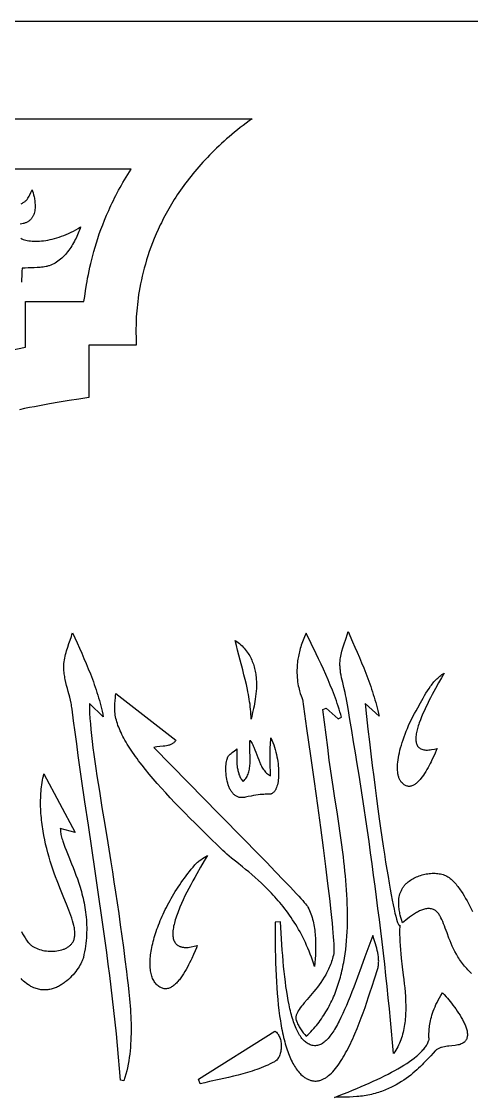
# Model space of a CAD drawing. Extents: x -500 to 500, y -300 to 300.
# Drawn here: x -276.8 to -138, y -32.4 to 300 of the extents above; entities that cross this region are included whole.
import ezdxf

# ---------------------------------------------------------------- set-up
doc = ezdxf.new("R2010")
doc.units = 0
doc.header["$MEASUREMENT"] = 0
doc.layers.add('IMPORT_-_120CM_SUR_70CM-1', color=18, linetype='CONTINUOUS')
doc.layers.add('LAYER_2', color=174, linetype='CONTINUOUS')

msp = doc.modelspace()

# ---------------------------------------------------------------- linework, layer by layer
at = {"layer": 'IMPORT_-_120CM_SUR_70CM-1'}
for points in [[(-500, -300), (500, -300), (500, 300), (-500, 300)], [(-261.11, 111.35), (-259.69, 108.2), (-258.99, 106.62), (-258.28, 105.03), (-257.59, 103.44), (-256.91, 101.84), (-256.25, 100.24), (-255.6, 98.63), (-254.98, 97.02), (-254.68, 96.2), (-254.39, 95.39), (-254.11, 94.58), (-253.83, 93.76), (-253.56, 92.94), (-253.3, 92.11), (-253.05, 91.29), (-252.82, 90.46), (-252.59, 89.63), (-252.37, 88.8), (-252.16, 87.96), (-251.97, 87.12), (-251.79, 86.28), (-251.62, 85.43), (-255.92, 89.54), (-255.92, 88.82), (-255.9, 88.07), (-255.87, 87.31), (-255.84, 86.53), (-255.74, 84.92), (-255.61, 83.24), (-255.45, 81.48), (-255.26, 79.66), (-255.04, 77.76), (-254.8, 75.79), (-254.52, 73.75), (-254.23, 71.64), (-253.91, 69.46), (-253.57, 67.2), (-252.83, 62.48), (-252.02, 57.46), (-251.15, 52.16), (-250.24, 46.56), (-249.29, 40.67), (-248.81, 37.62), (-248.33, 34.49), (-247.84, 31.29), (-247.35, 28.01), (-246.86, 24.67), (-246.37, 21.24), (-245.88, 17.75), (-245.4, 14.18), (-244.93, 10.53), (-244.46, 6.82), (-244.2, 4.71), (-243.96, 2.6), (-243.73, 0.47), (-243.52, -1.67), (-243.42, -2.74), (-243.34, -3.81), (-243.26, -4.88), (-243.2, -5.95), (-243.14, -7.02), (-243.1, -8.09), (-243.06, -9.16), (-243.04, -10.23), (-243.04, -11.3), (-243.05, -12.37), (-243.08, -13.43), (-243.12, -14.5), (-243.18, -15.56), (-243.26, -16.61), (-243.36, -17.67), (-243.47, -18.72), (-243.61, -19.76), (-243.77, -20.81), (-243.95, -21.84), (-244.16, -22.88), (-244.39, -23.9), (-244.65, -24.92), (-244.93, -25.94), (-245.23, -26.95), (-246.28, -26.78), (-246.57, -23.18), (-246.88, -19.59), (-247.22, -15.99), (-247.58, -12.4), (-247.95, -8.81), (-248.35, -5.22), (-248.76, -1.64), (-249.19, 1.95), (-249.64, 5.53), (-250.09, 9.11), (-250.56, 12.69), (-251.05, 16.27), (-251.54, 19.85), (-252.04, 23.43), (-253.06, 30.58), (-254.11, 37.73), (-255.17, 44.87), (-256.23, 52.02), (-257.28, 59.17), (-258.32, 66.32), (-258.83, 69.9), (-259.33, 73.48), (-259.83, 77.05), (-260.31, 80.63), (-260.78, 84.21), (-261.24, 87.79), (-261.31, 88.25), (-261.38, 88.71), (-261.46, 89.17), (-261.55, 89.62), (-261.75, 90.54), (-261.98, 91.45), (-262.46, 93.27), (-262.7, 94.18), (-262.94, 95.08), (-263.16, 95.99), (-263.36, 96.9), (-263.45, 97.36), (-263.53, 97.81), (-263.6, 98.27), (-263.66, 98.72), (-263.71, 99.18), (-263.75, 99.63), (-263.78, 100.09), (-263.79, 100.54), (-263.79, 101), (-263.77, 101.46), (-263.74, 101.91), (-263.69, 102.37), (-263.6, 102.95), (-263.49, 103.52), (-263.37, 104.09), (-263.23, 104.66), (-263.08, 105.22), (-262.92, 105.78), (-262.57, 106.9), (-262.2, 108.01), (-261.82, 109.12), (-261.45, 110.23), (-261.28, 110.79)], [(-188.98, -13.19), (-188.5, -12.73), (-188.03, -12.26), (-187.57, -11.78), (-187.12, -11.3), (-186.69, -10.81), (-186.26, -10.32), (-185.85, -9.82), (-185.45, -9.31), (-185.05, -8.8), (-184.67, -8.28), (-184.3, -7.76), (-183.93, -7.23), (-183.58, -6.69), (-183.24, -6.15), (-182.9, -5.61), (-182.58, -5.05), (-182.27, -4.5), (-181.96, -3.94), (-181.67, -3.37), (-181.38, -2.8), (-181.1, -2.22), (-180.83, -1.64), (-180.57, -1.05), (-180.32, -0.46), (-180.08, 0.13), (-179.85, 0.73), (-179.62, 1.34), (-179.41, 1.95), (-179.2, 2.56), (-179, 3.18), (-178.81, 3.8), (-178.62, 4.43), (-178.45, 5.06), (-178.28, 5.69), (-178.12, 6.33), (-177.96, 6.97), (-177.82, 7.62), (-177.68, 8.27), (-177.55, 8.92), (-177.42, 9.58), (-177.19, 10.9), (-176.99, 12.23), (-176.82, 13.58), (-176.67, 14.94), (-176.54, 16.31), (-176.44, 17.7), (-176.36, 19.09), (-176.31, 20.49), (-176.27, 21.9), (-176.26, 23.32), (-176.26, 24.74), (-176.29, 26.18), (-176.33, 27.62), (-176.39, 29.06), (-176.46, 30.51), (-176.55, 31.97), (-176.65, 33.43), (-176.77, 34.89), (-176.9, 36.35), (-177.05, 37.82), (-177.2, 39.29), (-177.36, 40.75), (-177.54, 42.22), (-177.72, 43.69), (-178.11, 46.63), (-178.52, 49.55), (-178.95, 52.46), (-179.39, 55.35), (-180.27, 61.06), (-180.7, 63.86), (-181.11, 66.63), (-181.51, 69.36), (-181.87, 72.03), (-182.37, 75.94), (-182.85, 79.85), (-183.82, 87.68), (-182.87, 88.08), (-179.09, 84.77), (-178.12, 85.28), (-178.36, 86.13), (-178.61, 86.97), (-178.86, 87.81), (-179.13, 88.65), (-179.41, 89.48), (-179.7, 90.31), (-179.99, 91.13), (-180.29, 91.96), (-180.6, 92.78), (-180.92, 93.6), (-181.58, 95.23), (-182.26, 96.85), (-182.96, 98.47), (-183.68, 100.07), (-184.42, 101.67), (-185.18, 103.27), (-185.94, 104.86), (-187.49, 108.02), (-189.05, 111.18), (-189.3, 110.63), (-189.54, 110.1), (-189.76, 109.56), (-189.97, 109.03), (-190.17, 108.51), (-190.35, 107.99), (-190.53, 107.48), (-190.69, 106.98), (-190.84, 106.48), (-190.97, 105.99), (-191.1, 105.5), (-191.21, 105.02), (-191.32, 104.55), (-191.41, 104.08), (-191.5, 103.62), (-191.57, 103.16), (-191.64, 102.72), (-191.69, 102.27), (-191.78, 101.41), (-191.84, 100.58), (-191.86, 99.78), (-191.86, 99), (-191.84, 98.26), (-191.79, 97.55), (-191.72, 96.87), (-191.64, 96.22), (-191.55, 95.6), (-191.44, 95.02), (-191.32, 94.47), (-191.2, 93.95), (-191.07, 93.48), (-190.95, 93.04), (-190.82, 92.63), (-190.59, 91.94), (-190.39, 91.4), (-190.24, 91.02), (-190.2, 90.89), (-190.18, 90.81), (-188.86, 81.8), (-187.65, 73.33), (-186.53, 65.41), (-185.51, 58.04), (-184.59, 51.21), (-183.77, 44.93), (-183.04, 39.2), (-182.4, 34.01), (-181.86, 29.38), (-181.4, 25.3), (-181.21, 23.46), (-181.04, 21.76), (-180.89, 20.2), (-180.76, 18.78), (-180.66, 17.5), (-180.57, 16.36), (-180.51, 15.35), (-180.46, 14.48), (-180.44, 13.76), (-180.44, 13.17), (-180.46, 12.72), (-180.48, 12.54), (-180.5, 12.41), (-180.61, 11.88), (-180.74, 11.37), (-180.87, 10.86), (-181.02, 10.37), (-181.18, 9.88), (-181.34, 9.4), (-181.52, 8.92), (-181.71, 8.46), (-181.9, 8), (-182.11, 7.55), (-182.32, 7.11), (-182.54, 6.68), (-182.76, 6.25), (-182.99, 5.83), (-183.23, 5.41), (-183.47, 5.01), (-183.97, 4.22), (-184.48, 3.45), (-185, 2.71), (-185.54, 2), (-186.07, 1.31), (-186.61, 0.65), (-187.67, -0.62), (-188.69, -1.8), (-189.63, -2.91), (-190.07, -3.43), (-190.47, -3.94), (-190.85, -4.43), (-191.18, -4.91), (-191.47, -5.38), (-191.6, -5.6), (-191.72, -5.83), (-191.83, -6.05), (-191.92, -6.26), (-192, -6.48), (-192.07, -6.69), (-192.12, -6.9), (-192.16, -7.11), (-192.18, -7.31), (-192.19, -7.51), (-192.18, -7.71), (-192.16, -7.91), (-192.12, -8.11), (-192.06, -8.3), (-191.94, -8.64), (-191.8, -8.97), (-191.65, -9.3), (-191.49, -9.63), (-191.32, -9.95), (-191.14, -10.26), (-190.95, -10.57), (-190.75, -10.88), (-190.55, -11.18), (-190.34, -11.48), (-189.9, -12.07), (-189.44, -12.63)], [(-160.14, 21.15), (-160.16, 20.53), (-160.18, 19.91), (-160.19, 19.28), (-160.19, 18.65), (-160.18, 18.02), (-160.16, 17.38), (-160.1, 16.1), (-160.02, 14.81), (-159.91, 13.51), (-159.79, 12.21), (-159.65, 10.9), (-159.35, 8.28), (-159.04, 5.66), (-158.89, 4.34), (-158.74, 3.04), (-158.61, 1.73), (-158.5, 0.43), (-158.41, -0.86), (-158.34, -2.14), (-158.32, -2.78), (-158.3, -3.42), (-158.29, -4.05), (-158.29, -4.68), (-158.3, -5.31), (-158.32, -5.93), (-158.34, -6.55), (-158.38, -7.17), (-158.43, -7.78), (-158.49, -8.39), (-158.56, -9), (-158.64, -9.6), (-158.74, -10.19), (-158.85, -10.79), (-158.97, -11.38), (-159.11, -11.96), (-159.26, -12.54), (-159.43, -13.11), (-159.61, -13.68), (-159.81, -14.24), (-160.03, -14.8), (-160.26, -15.35), (-160.51, -15.89), (-160.78, -16.43), (-161.06, -16.97), (-161.37, -17.49), (-161.69, -18.01), (-162.04, -18.53), (-162.34, -15.07), (-162.66, -11.62), (-162.99, -8.17), (-163.33, -4.72), (-163.68, -1.28), (-164.04, 2.17), (-164.41, 5.62), (-164.79, 9.06), (-165.18, 12.51), (-165.59, 15.95), (-166, 19.39), (-166.42, 22.83), (-166.85, 26.27), (-167.29, 29.71), (-167.73, 33.15), (-168.19, 36.58), (-168.66, 40.02), (-169.13, 43.45), (-169.62, 46.89), (-170.11, 50.32), (-170.62, 53.75), (-171.13, 57.18), (-171.65, 60.6), (-172.17, 64.03), (-172.71, 67.45), (-173.25, 70.88), (-173.81, 74.3), (-174.37, 77.72), (-174.94, 81.14), (-175.51, 84.56), (-176.1, 87.97), (-176.69, 91.39), (-176.83, 92.15), (-176.99, 92.91), (-177.35, 94.43), (-177.73, 95.96), (-177.91, 96.72), (-178.08, 97.49), (-178.24, 98.25), (-178.37, 99.01), (-178.47, 99.78), (-178.52, 100.16), (-178.55, 100.54), (-178.57, 100.92), (-178.59, 101.3), (-178.59, 101.68), (-178.58, 102.06), (-178.56, 102.45), (-178.53, 102.83), (-178.49, 103.21), (-178.43, 103.59), (-178.33, 104.1), (-178.22, 104.62), (-178.1, 105.13), (-177.97, 105.64), (-177.69, 106.66), (-177.37, 107.67), (-176.72, 109.68), (-176.4, 110.69), (-176.09, 111.7), (-174.68, 108.52), (-173.98, 106.93), (-173.28, 105.33), (-172.59, 103.73), (-171.92, 102.12), (-171.26, 100.51), (-170.61, 98.89), (-169.99, 97.26), (-169.39, 95.63), (-169.11, 94.81), (-168.83, 93.99), (-168.55, 93.16), (-168.29, 92.33), (-168.03, 91.51), (-167.79, 90.67), (-167.55, 89.84), (-167.32, 89), (-167.1, 88.16), (-166.9, 87.32), (-166.7, 86.48), (-166.52, 85.63), (-170.86, 89.55), (-170.41, 85.51), (-169.96, 81.58), (-169.51, 77.74), (-169.07, 74.02), (-168.62, 70.39), (-168.18, 66.88), (-167.75, 63.48), (-167.32, 60.19), (-166.89, 57.02), (-166.47, 53.97), (-166.06, 51.03), (-165.65, 48.22), (-165.25, 45.54), (-164.87, 42.98), (-164.49, 40.55), (-164.12, 38.25), (-163.76, 36.09), (-163.41, 34.06), (-163.08, 32.17), (-162.75, 30.42), (-162.45, 28.81), (-162.15, 27.34), (-161.87, 26.03), (-161.61, 24.86), (-161.36, 23.84), (-161.13, 22.98), (-160.92, 22.27), (-160.82, 21.98), (-160.72, 21.73), (-160.63, 21.51), (-160.55, 21.34), (-160.47, 21.2), (-160.39, 21.11), (-160.35, 21.08), (-160.32, 21.06), (-160.29, 21.05), (-160.25, 21.05), (-160.22, 21.06), (-160.19, 21.08)], [(-206, 84.65), (-206.02, 85.43), (-206.06, 86.2), (-206.11, 86.97), (-206.17, 87.74), (-206.25, 88.51), (-206.34, 89.28), (-206.45, 90.04), (-206.56, 90.81), (-206.69, 91.57), (-206.83, 92.33), (-206.97, 93.09), (-207.13, 93.86), (-207.46, 95.37), (-207.82, 96.89), (-208.2, 98.4), (-208.59, 99.91), (-209.39, 102.94), (-209.79, 104.45), (-210.17, 105.96), (-210.53, 107.47), (-210.88, 108.99), (-210.42, 108.66), (-209.99, 108.33), (-209.58, 107.99), (-209.18, 107.64), (-208.81, 107.28), (-208.45, 106.92), (-208.11, 106.55), (-207.79, 106.17), (-207.49, 105.79), (-207.2, 105.4), (-206.93, 105), (-206.67, 104.6), (-206.43, 104.19), (-206.21, 103.78), (-206, 103.36), (-205.81, 102.94), (-205.63, 102.52), (-205.46, 102.09), (-205.31, 101.66), (-205.17, 101.22), (-205.04, 100.79), (-204.93, 100.35), (-204.83, 99.91), (-204.73, 99.47), (-204.65, 99.03), (-204.58, 98.59), (-204.52, 98.14), (-204.47, 97.7), (-204.43, 97.26), (-204.4, 96.82), (-204.38, 96.38), (-204.37, 95.94), (-204.36, 95.06), (-204.39, 94.2), (-204.44, 93.35), (-204.51, 92.51), (-204.6, 91.69), (-204.71, 90.9), (-204.83, 90.12), (-204.96, 89.37), (-205.1, 88.65), (-205.24, 87.97), (-205.53, 86.7), (-205.79, 85.58)], [(-146.42, 98.9), (-147.23, 97.47), (-148.14, 95.86), (-149.11, 94.11), (-149.61, 93.19), (-150.12, 92.25), (-150.62, 91.29), (-151.12, 90.32), (-151.61, 89.34), (-152.09, 88.36), (-152.54, 87.38), (-152.98, 86.4), (-153.39, 85.44), (-153.77, 84.49), (-154.11, 83.56), (-154.27, 83.11), (-154.41, 82.66), (-154.55, 82.22), (-154.67, 81.79), (-154.78, 81.36), (-154.88, 80.94), (-154.96, 80.54), (-155.04, 80.14), (-155.09, 79.76), (-155.14, 79.38), (-155.16, 79.02), (-155.17, 78.67), (-155.17, 78.33), (-155.15, 78.01), (-155.11, 77.7), (-155.05, 77.4), (-154.97, 77.13), (-154.88, 76.86), (-154.76, 76.62), (-154.63, 76.39), (-154.47, 76.17), (-154.29, 75.98), (-154.09, 75.81), (-153.87, 75.65), (-153.62, 75.51), (-153.36, 75.4), (-153.06, 75.31), (-152.75, 75.23), (-152.4, 75.18), (-152.04, 75.16), (-151.82, 75.15), (-151.6, 75.16), (-151.17, 75.18), (-150.74, 75.24), (-150.31, 75.3), (-149.44, 75.46), (-149.01, 75.53), (-148.58, 75.59), (-148.86, 75.01), (-149.22, 74.21), (-149.67, 73.24), (-150.19, 72.14), (-150.47, 71.56), (-150.77, 70.97), (-151.08, 70.36), (-151.41, 69.76), (-151.75, 69.15), (-152.11, 68.55), (-152.47, 67.96), (-152.85, 67.39), (-153.23, 66.85), (-153.63, 66.33), (-153.83, 66.09), (-154.03, 65.85), (-154.24, 65.63), (-154.44, 65.41), (-154.65, 65.21), (-154.86, 65.02), (-155.07, 64.84), (-155.28, 64.68), (-155.5, 64.53), (-155.71, 64.39), (-155.93, 64.27), (-156.14, 64.17), (-156.36, 64.08), (-156.58, 64.01), (-156.8, 63.96), (-157.02, 63.93), (-157.23, 63.92), (-157.45, 63.93), (-157.68, 63.96), (-157.9, 64.01), (-158.12, 64.08), (-158.34, 64.18), (-158.56, 64.3), (-158.78, 64.45), (-159, 64.62), (-159.21, 64.82), (-159.43, 65.04), (-159.65, 65.29), (-159.77, 65.45), (-159.89, 65.62), (-160, 65.8), (-160.1, 65.99), (-160.2, 66.19), (-160.29, 66.39), (-160.37, 66.61), (-160.45, 66.83), (-160.52, 67.06), (-160.58, 67.3), (-160.63, 67.55), (-160.68, 67.8), (-160.72, 68.06), (-160.75, 68.33), (-160.8, 68.9), (-160.83, 69.49), (-160.82, 70.1), (-160.79, 70.75), (-160.74, 71.42), (-160.65, 72.11), (-160.55, 72.82), (-160.42, 73.56), (-160.26, 74.32), (-160.08, 75.09), (-159.87, 75.88), (-159.64, 76.69), (-159.39, 77.52), (-159.11, 78.36), (-158.82, 79.22), (-158.49, 80.08), (-158.15, 80.96), (-157.78, 81.85), (-157.39, 82.74), (-156.98, 83.64), (-156.54, 84.55), (-156.09, 85.47), (-155.61, 86.39), (-155.12, 87.31), (-154.6, 88.23), (-153.77, 89.71), (-152.92, 91.22), (-152.49, 91.96), (-152.04, 92.71), (-151.59, 93.44), (-151.11, 94.15), (-150.62, 94.85), (-150.36, 95.2), (-150.1, 95.53), (-149.84, 95.86), (-149.57, 96.18), (-149.29, 96.5), (-149, 96.8), (-148.71, 97.1), (-148.41, 97.39), (-148.1, 97.67), (-147.78, 97.94), (-147.45, 98.2), (-147.12, 98.44), (-146.77, 98.68)], [(-247.76, 92.64), (-229.21, 78.24), (-229.32, 78.04), (-229.44, 77.86), (-229.57, 77.69), (-229.71, 77.54), (-229.87, 77.4), (-230.03, 77.26), (-230.21, 77.14), (-230.39, 77.03), (-230.59, 76.93), (-230.79, 76.84), (-231, 76.76), (-231.22, 76.68), (-231.44, 76.62), (-231.67, 76.56), (-232.14, 76.45), (-232.63, 76.37), (-233.13, 76.31), (-234.13, 76.2), (-235.12, 76.11), (-235.6, 76.05), (-236.05, 75.98), (-225.32, 65.07), (-215.93, 55.52), (-207.91, 47.33), (-204.41, 43.75), (-201.25, 40.51), (-198.44, 37.6), (-195.97, 35.03), (-193.85, 32.8), (-192.08, 30.91), (-191.32, 30.09), (-190.65, 29.35), (-190.07, 28.7), (-189.58, 28.14), (-189.17, 27.65), (-188.86, 27.25), (-188.63, 26.93), (-188.54, 26.81), (-188.48, 26.7), (-188.23, 26.19), (-187.99, 25.66), (-187.77, 25.13), (-187.57, 24.59), (-187.38, 24.05), (-187.21, 23.5), (-187.05, 22.95), (-186.9, 22.39), (-186.77, 21.83), (-186.65, 21.26), (-186.55, 20.69), (-186.45, 20.11), (-186.37, 19.53), (-186.3, 18.95), (-186.24, 18.37), (-186.2, 17.78), (-186.16, 17.19), (-186.13, 16.6), (-186.11, 16.01), (-186.09, 15.42), (-186.09, 14.24), (-186.12, 13.05), (-186.18, 11.87), (-186.25, 10.7), (-186.34, 9.53), (-186.45, 8.38), (-186.75, 9.36), (-187.07, 10.32), (-187.41, 11.27), (-187.75, 12.19), (-188.11, 13.1), (-188.48, 14), (-188.86, 14.87), (-189.25, 15.73), (-189.65, 16.58), (-190.06, 17.41), (-190.48, 18.22), (-190.91, 19.02), (-191.35, 19.8), (-191.79, 20.56), (-192.25, 21.32), (-192.71, 22.05), (-193.18, 22.77), (-193.65, 23.48), (-194.13, 24.18), (-194.61, 24.86), (-195.1, 25.52), (-195.6, 26.18), (-196.1, 26.82), (-196.6, 27.44), (-197.11, 28.06), (-197.62, 28.66), (-198.13, 29.25), (-198.64, 29.82), (-199.15, 30.39), (-199.67, 30.94), (-200.19, 31.48), (-200.7, 32.01), (-201.73, 33.03), (-202.76, 34.02), (-203.78, 34.96), (-204.79, 35.86), (-205.78, 36.72), (-206.75, 37.55), (-207.71, 38.34), (-208.63, 39.1), (-210.39, 40.52), (-212.01, 41.83), (-212.75, 42.44), (-213.45, 43.04), (-214.1, 43.61), (-214.69, 44.16), (-216.48, 45.87), (-218.23, 47.57), (-219.95, 49.25), (-221.64, 50.91), (-223.29, 52.54), (-224.9, 54.16), (-226.48, 55.76), (-228.01, 57.33), (-229.5, 58.88), (-230.94, 60.42), (-232.34, 61.93), (-233.69, 63.41), (-234.99, 64.88), (-236.24, 66.32), (-237.44, 67.74), (-238.58, 69.13), (-239.67, 70.5), (-240.19, 71.17), (-240.7, 71.84), (-241.19, 72.51), (-241.67, 73.16), (-242.13, 73.81), (-242.57, 74.46), (-243, 75.09), (-243.42, 75.73), (-243.82, 76.35), (-244.2, 76.97), (-244.57, 77.58), (-244.92, 78.18), (-245.25, 78.78), (-245.56, 79.37), (-245.86, 79.96), (-246.14, 80.53), (-246.4, 81.1), (-246.65, 81.67), (-246.87, 82.22), (-247.08, 82.77), (-247.27, 83.31), (-247.44, 83.85), (-247.59, 84.38), (-247.72, 84.9), (-247.84, 85.41), (-247.93, 85.92), (-248, 86.42), (-248.06, 86.91), (-248.09, 87.39), (-248.1, 87.87), (-248.09, 88.47), (-248.07, 89.06), (-248.03, 89.66), (-247.98, 90.26), (-247.86, 91.45), (-247.81, 92.04)], [(-206.33, 78.16), (-206.11, 77.84), (-205.9, 77.5), (-205.7, 77.15), (-205.51, 76.79), (-205.33, 76.42), (-205.15, 76.04), (-204.83, 75.27), (-204.53, 74.48), (-204.24, 73.68), (-203.95, 72.88), (-203.66, 72.09), (-203.35, 71.32), (-203.19, 70.95), (-203.02, 70.58), (-202.84, 70.22), (-202.65, 69.87), (-202.45, 69.54), (-202.24, 69.21), (-202.02, 68.9), (-201.78, 68.61), (-201.53, 68.33), (-201.26, 68.06), (-200.98, 67.82), (-200.67, 67.59), (-200.35, 67.39), (-200, 67.2), (-200.07, 68.67), (-200.12, 70.13), (-200.15, 71.6), (-200.15, 73.07), (-200.13, 74.54), (-200.08, 76), (-200.04, 76.74), (-200, 77.47), (-199.95, 78.2), (-199.89, 78.93), (-199.59, 78.21), (-199.3, 77.48), (-199.04, 76.75), (-198.8, 76.01), (-198.58, 75.28), (-198.38, 74.55), (-198.2, 73.82), (-198.05, 73.1), (-197.91, 72.38), (-197.79, 71.67), (-197.69, 70.97), (-197.62, 70.28), (-197.56, 69.61), (-197.52, 68.95), (-197.5, 68.31), (-197.5, 67.69), (-197.52, 67.08), (-197.56, 66.5), (-197.61, 65.94), (-197.69, 65.41), (-197.78, 64.9), (-197.89, 64.42), (-198.02, 63.98), (-198.16, 63.56), (-198.33, 63.18), (-198.41, 63), (-198.51, 62.83), (-198.6, 62.67), (-198.7, 62.52), (-198.81, 62.38), (-198.92, 62.25), (-199.03, 62.12), (-199.15, 62.01), (-199.27, 61.91), (-199.39, 61.82), (-199.52, 61.74), (-199.66, 61.67), (-199.8, 61.62), (-199.94, 61.57), (-200.01, 61.56), (-200.15, 61.56), (-200.58, 61.55), (-201.24, 61.53), (-201.65, 61.51), (-202.12, 61.48), (-202.64, 61.44), (-203.21, 61.39), (-203.84, 61.31), (-204.52, 61.22), (-205.25, 61.1), (-206.03, 60.96), (-206.87, 60.79), (-207.75, 60.59), (-208.05, 60.53), (-208.34, 60.49), (-208.62, 60.47), (-208.89, 60.46), (-209.15, 60.48), (-209.4, 60.51), (-209.65, 60.55), (-209.89, 60.62), (-210.12, 60.69), (-210.34, 60.79), (-210.55, 60.9), (-210.76, 61.02), (-210.95, 61.15), (-211.14, 61.3), (-211.33, 61.46), (-211.5, 61.63), (-211.67, 61.82), (-211.83, 62.01), (-211.98, 62.22), (-212.13, 62.43), (-212.27, 62.65), (-212.4, 62.89), (-212.53, 63.13), (-212.65, 63.37), (-212.76, 63.63), (-212.86, 63.89), (-212.96, 64.15), (-213.06, 64.43), (-213.23, 64.98), (-213.37, 65.56), (-213.49, 66.14), (-213.59, 66.73), (-213.67, 67.32), (-213.73, 67.9), (-213.76, 68.49), (-213.78, 69.05), (-213.78, 69.61), (-213.76, 70.14), (-213.73, 70.65), (-213.67, 71.14), (-213.61, 71.58), (-213.53, 72), (-213.43, 72.37), (-213.33, 72.69), (-213.27, 72.84), (-213.21, 72.97), (-213.14, 73.08), (-213.08, 73.19), (-212.94, 73.36), (-212.8, 73.53), (-212.65, 73.69), (-212.5, 73.84), (-212.17, 74.13), (-211.82, 74.41), (-211.1, 74.94), (-210.75, 75.2), (-210.41, 75.48), (-210.41, 74.18), (-210.42, 72.82), (-210.41, 72.14), (-210.39, 71.46), (-210.36, 70.78), (-210.3, 70.11), (-210.26, 69.77), (-210.21, 69.45), (-210.15, 69.12), (-210.09, 68.8), (-210.02, 68.49), (-209.93, 68.18), (-209.84, 67.87), (-209.74, 67.57), (-209.62, 67.28), (-209.49, 67), (-209.35, 66.72), (-209.19, 66.45), (-209.02, 66.19), (-208.84, 65.94), (-208.64, 65.7), (-208.42, 65.46), (-208.14, 65.75), (-207.89, 66.05), (-207.66, 66.36), (-207.45, 66.68), (-207.26, 67.02), (-207.1, 67.36), (-206.95, 67.72), (-206.82, 68.09), (-206.71, 68.47), (-206.61, 68.85), (-206.53, 69.25), (-206.47, 69.65), (-206.41, 70.06), (-206.37, 70.47), (-206.34, 70.89), (-206.32, 71.31), (-206.3, 72.17), (-206.3, 73.04), (-206.35, 74.79), (-206.37, 75.66), (-206.38, 76.51), (-206.37, 77.35), (-206.36, 77.76)], [(-219.51, 42.65), (-220.5, 40.95), (-221.61, 39.03), (-222.79, 36.95), (-223.4, 35.86), (-224.02, 34.74), (-224.63, 33.6), (-225.24, 32.45), (-225.83, 31.28), (-226.41, 30.12), (-226.96, 28.95), (-227.49, 27.79), (-227.98, 26.64), (-228.22, 26.07), (-228.44, 25.51), (-228.65, 24.95), (-228.86, 24.4), (-229.05, 23.86), (-229.22, 23.32), (-229.39, 22.8), (-229.54, 22.28), (-229.67, 21.77), (-229.79, 21.27), (-229.9, 20.78), (-229.98, 20.31), (-230.05, 19.85), (-230.11, 19.4), (-230.14, 18.96), (-230.16, 18.54), (-230.15, 18.14), (-230.12, 17.75), (-230.08, 17.37), (-230.01, 17.02), (-229.92, 16.68), (-229.81, 16.36), (-229.74, 16.21), (-229.67, 16.06), (-229.59, 15.92), (-229.51, 15.78), (-229.42, 15.65), (-229.32, 15.52), (-229.22, 15.4), (-229.11, 15.28), (-228.99, 15.17), (-228.87, 15.07), (-228.74, 14.97), (-228.6, 14.87), (-228.46, 14.79), (-228.31, 14.7), (-228.16, 14.63), (-227.99, 14.56), (-227.82, 14.49), (-227.64, 14.44), (-227.45, 14.38), (-227.26, 14.34), (-227.06, 14.3), (-226.85, 14.27), (-226.64, 14.25), (-226.41, 14.23), (-226.17, 14.22), (-225.93, 14.22), (-225.69, 14.23), (-225.45, 14.25), (-224.98, 14.32), (-224.5, 14.41), (-223.55, 14.61), (-223.08, 14.7), (-222.6, 14.79), (-222.9, 14.11), (-223.29, 13.2), (-223.77, 12.1), (-224.33, 10.86), (-224.64, 10.2), (-224.97, 9.52), (-225.31, 8.84), (-225.67, 8.15), (-226.05, 7.47), (-226.44, 6.79), (-226.85, 6.13), (-227.27, 5.48), (-227.7, 4.86), (-227.92, 4.57), (-228.14, 4.28), (-228.37, 4), (-228.6, 3.73), (-228.83, 3.48), (-229.07, 3.23), (-229.31, 3), (-229.55, 2.78), (-229.79, 2.57), (-230.03, 2.38), (-230.28, 2.21), (-230.53, 2.05), (-230.78, 1.91), (-231.03, 1.79), (-231.29, 1.69), (-231.54, 1.6), (-231.8, 1.54), (-232.06, 1.5), (-232.32, 1.48), (-232.58, 1.48), (-232.85, 1.5), (-233.11, 1.55), (-233.38, 1.63), (-233.64, 1.73), (-233.91, 1.85), (-234.18, 2.01), (-234.45, 2.19), (-234.72, 2.4), (-234.99, 2.64), (-235.26, 2.91), (-235.48, 3.16), (-235.69, 3.43), (-235.88, 3.71), (-236.06, 4.01), (-236.23, 4.33), (-236.38, 4.67), (-236.52, 5.02), (-236.65, 5.38), (-236.76, 5.76), (-236.86, 6.16), (-236.94, 6.57), (-237.02, 7), (-237.07, 7.43), (-237.12, 7.89), (-237.15, 8.35), (-237.17, 8.83), (-237.17, 9.32), (-237.17, 9.82), (-237.14, 10.33), (-237.11, 10.86), (-237.06, 11.39), (-237, 11.94), (-236.93, 12.5), (-236.84, 13.06), (-236.74, 13.64), (-236.63, 14.22), (-236.51, 14.82), (-236.37, 15.42), (-236.22, 16.03), (-236.06, 16.65), (-235.88, 17.27), (-235.7, 17.91), (-235.5, 18.55), (-235.28, 19.19), (-235.06, 19.84), (-234.82, 20.5), (-234.57, 21.16), (-234.31, 21.83), (-234.04, 22.5), (-233.75, 23.17), (-233.45, 23.85), (-233.14, 24.54), (-232.82, 25.22), (-232.49, 25.91), (-232.14, 26.6), (-231.78, 27.29), (-231.41, 27.99), (-231.03, 28.68), (-230.64, 29.38), (-230.24, 30.08), (-229.82, 30.78), (-229.39, 31.47), (-228.95, 32.17), (-228.5, 32.87), (-228.04, 33.56), (-227.56, 34.26), (-227.08, 34.95), (-226.58, 35.64), (-226.07, 36.32), (-225.55, 37.01), (-225.02, 37.69), (-224.48, 38.37), (-223.93, 39.04), (-223.37, 39.71), (-223.16, 39.93), (-222.95, 40.15), (-222.74, 40.36), (-222.51, 40.56), (-222.28, 40.75), (-222.04, 40.94), (-221.55, 41.3), (-221.04, 41.65), (-220.53, 41.98), (-220.01, 42.31)], [(-168.41, 17.89), (-169.04, 16.25), (-169.66, 14.62), (-170.87, 11.36), (-172.05, 8.14), (-173.21, 5.01), (-174.35, 1.97), (-174.92, 0.5), (-175.48, -0.93), (-176.04, -2.32), (-176.6, -3.66), (-177.15, -4.96), (-177.71, -6.2), (-178.27, -7.39), (-178.83, -8.52), (-179.11, -9.06), (-179.39, -9.58), (-179.67, -10.09), (-179.95, -10.58), (-180.23, -11.06), (-180.52, -11.51), (-180.8, -11.95), (-181.09, -12.36), (-181.37, -12.76), (-181.66, -13.14), (-181.95, -13.5), (-182.24, -13.84), (-182.53, -14.15), (-182.83, -14.44), (-183.12, -14.72), (-183.42, -14.96), (-183.72, -15.19), (-184.02, -15.39), (-184.32, -15.57), (-184.62, -15.72), (-184.93, -15.85), (-185.24, -15.95), (-185.55, -16.03), (-185.86, -16.08), (-186.18, -16.1), (-186.49, -16.1), (-186.81, -16.07), (-187.14, -16), (-187.46, -15.92), (-187.78, -15.81), (-188.09, -15.67), (-188.4, -15.52), (-188.69, -15.34), (-188.98, -15.14), (-189.26, -14.92), (-189.54, -14.68), (-189.8, -14.42), (-190.06, -14.14), (-190.32, -13.83), (-190.57, -13.51), (-190.81, -13.17), (-191.04, -12.81), (-191.27, -12.43), (-191.49, -12.03), (-191.71, -11.62), (-191.92, -11.19), (-192.12, -10.74), (-192.32, -10.27), (-192.51, -9.78), (-192.7, -9.28), (-192.88, -8.77), (-193.06, -8.24), (-193.23, -7.69), (-193.39, -7.13), (-193.56, -6.55), (-193.71, -5.96), (-193.86, -5.35), (-194.01, -4.73), (-194.29, -3.45), (-194.55, -2.12), (-194.8, -0.75), (-195.03, 0.68), (-195.24, 2.15), (-195.44, 3.65), (-195.63, 5.2), (-195.8, 6.78), (-195.96, 8.39), (-196.12, 10.03), (-196.26, 11.7), (-196.39, 13.4), (-196.52, 15.11), (-196.75, 18.6), (-196.95, 22.14), (-198.57, 22.06), (-198.59, 19.89), (-198.6, 17.74), (-198.59, 15.62), (-198.56, 13.54), (-198.52, 11.48), (-198.47, 9.47), (-198.4, 7.49), (-198.31, 5.55), (-198.21, 3.64), (-198.09, 1.78), (-197.95, -0.03), (-197.79, -1.81), (-197.62, -3.53), (-197.42, -5.21), (-197.21, -6.84), (-196.97, -8.42), (-196.85, -9.19), (-196.71, -9.95), (-196.58, -10.69), (-196.44, -11.42), (-196.29, -12.14), (-196.14, -12.84), (-195.98, -13.53), (-195.81, -14.2), (-195.64, -14.86), (-195.46, -15.5), (-195.28, -16.13), (-195.09, -16.74), (-194.9, -17.34), (-194.7, -17.92), (-194.49, -18.49), (-194.28, -19.04), (-194.06, -19.57), (-193.83, -20.09), (-193.6, -20.59), (-193.36, -21.08), (-193.12, -21.54), (-192.87, -21.99), (-192.61, -22.43), (-192.34, -22.84), (-192.07, -23.24), (-191.79, -23.62), (-191.51, -23.98), (-191.21, -24.32), (-190.91, -24.65), (-190.61, -24.95), (-190.29, -25.24), (-189.97, -25.51), (-189.72, -25.7), (-189.48, -25.87), (-189.23, -26.03), (-188.99, -26.18), (-188.75, -26.32), (-188.51, -26.44), (-188.27, -26.55), (-188.03, -26.65), (-187.79, -26.73), (-187.55, -26.81), (-187.31, -26.87), (-187.08, -26.92), (-186.84, -26.96), (-186.61, -26.98), (-186.37, -27), (-186.14, -27), (-185.91, -27), (-185.67, -26.98), (-185.44, -26.95), (-185.21, -26.91), (-184.99, -26.86), (-184.76, -26.8), (-184.53, -26.73), (-184.3, -26.65), (-184.08, -26.56), (-183.85, -26.46), (-183.63, -26.35), (-183.41, -26.23), (-183.19, -26.1), (-182.97, -25.96), (-182.75, -25.82), (-182.53, -25.66), (-182.1, -25.33), (-181.67, -24.96), (-181.24, -24.55), (-180.82, -24.12), (-180.4, -23.66), (-179.98, -23.17), (-179.58, -22.65), (-179.17, -22.1), (-178.77, -21.53), (-178.37, -20.94), (-177.98, -20.32), (-177.59, -19.68), (-177.21, -19.02), (-176.83, -18.34), (-176.45, -17.65), (-176.08, -16.94), (-175.72, -16.21), (-175.36, -15.47), (-175, -14.71), (-174.65, -13.95), (-174.31, -13.17), (-173.97, -12.38), (-173.3, -10.79), (-172.65, -9.17), (-172.03, -7.53), (-171.43, -5.9), (-170.84, -4.26), (-170.28, -2.65), (-169.75, -1.06), (-169.23, 0.5), (-168.74, 2.01), (-167.83, 4.87), (-167.01, 7.43), (-166.92, 7.74), (-166.84, 8.06), (-166.78, 8.38), (-166.73, 8.7), (-166.69, 9.03), (-166.66, 9.35), (-166.65, 9.68), (-166.64, 10), (-166.65, 10.33), (-166.66, 10.66), (-166.69, 10.99), (-166.72, 11.32), (-166.82, 11.99), (-166.94, 12.65), (-167.08, 13.32), (-167.25, 13.98), (-167.43, 14.64), (-167.62, 15.3), (-168.02, 16.61)], [(-180.31, -32.07), (-178.87, -31.51), (-177.46, -30.96), (-176.08, -30.4), (-174.71, -29.84), (-173.38, -29.29), (-172.07, -28.73), (-170.79, -28.18), (-169.53, -27.63), (-168.31, -27.07), (-167.12, -26.52), (-165.96, -25.97), (-164.83, -25.42), (-163.74, -24.86), (-162.68, -24.31), (-161.66, -23.76), (-160.68, -23.21), (-159.74, -22.66), (-158.84, -22.1), (-157.98, -21.55), (-157.17, -21), (-156.39, -20.45), (-155.67, -19.9), (-154.99, -19.34), (-154.66, -19.07), (-154.35, -18.79), (-154.05, -18.52), (-153.77, -18.24), (-153.49, -17.96), (-153.23, -17.69), (-152.98, -17.41), (-152.74, -17.13), (-152.52, -16.86), (-152.31, -16.58), (-152.11, -16.3), (-151.93, -16.02), (-151.76, -15.75), (-151.61, -15.47), (-151.46, -15.19), (-151.33, -14.91), (-151.22, -14.63), (-151.12, -14.36), (-151.11, -14.3), (-151.1, -14.2), (-151.11, -13.92), (-151.12, -13.53), (-151.13, -13.01), (-151.13, -12.39), (-151.1, -11.67), (-151.08, -11.27), (-151.04, -10.84), (-150.99, -10.39), (-150.93, -9.92), (-150.85, -9.43), (-150.76, -8.91), (-150.65, -8.38), (-150.52, -7.82), (-150.37, -7.25), (-150.2, -6.65), (-150, -6.04), (-149.78, -5.41), (-149.53, -4.76), (-149.26, -4.1), (-148.96, -3.42), (-148.63, -2.72), (-148.26, -2.01), (-147.86, -1.29), (-147.43, -0.55), (-146.96, 0.2), (-146.46, -0.32), (-145.8, -1.05), (-145.43, -1.47), (-145.03, -1.94), (-144.61, -2.45), (-144.18, -2.99), (-143.73, -3.56), (-143.28, -4.15), (-142.84, -4.76), (-142.39, -5.39), (-141.96, -6.04), (-141.54, -6.69), (-141.14, -7.36), (-140.77, -8.02), (-140.43, -8.68), (-140.27, -9.01), (-140.12, -9.34), (-139.98, -9.66), (-139.85, -9.99), (-139.73, -10.3), (-139.62, -10.62), (-139.53, -10.93), (-139.45, -11.24), (-139.38, -11.54), (-139.33, -11.84), (-139.29, -12.13), (-139.26, -12.41), (-139.26, -12.69), (-139.26, -12.96), (-139.29, -13.22), (-139.33, -13.47), (-139.4, -13.71), (-139.48, -13.95), (-139.58, -14.17), (-139.7, -14.39), (-139.84, -14.59), (-140.01, -14.79), (-140.19, -14.97), (-140.4, -15.14), (-140.64, -15.29), (-140.89, -15.43), (-141.17, -15.56), (-141.48, -15.68), (-141.81, -15.78), (-142.17, -15.87), (-142.62, -15.95), (-143.08, -16.02), (-144.02, -16.12), (-144.98, -16.21), (-145.45, -16.26), (-145.92, -16.33), (-146.38, -16.4), (-146.83, -16.5), (-147.27, -16.61), (-147.49, -16.68), (-147.7, -16.76), (-147.9, -16.84), (-148.1, -16.93), (-148.3, -17.03), (-148.49, -17.14), (-148.67, -17.26), (-148.85, -17.39), (-149.02, -17.54), (-149.18, -17.69), (-149.85, -18.38), (-150.58, -19.17), (-151.39, -20.05), (-152.29, -21), (-152.76, -21.49), (-153.26, -22), (-153.78, -22.51), (-154.33, -23.03), (-154.9, -23.56), (-155.49, -24.09), (-156.11, -24.62), (-156.76, -25.14), (-157.43, -25.67), (-158.13, -26.18), (-158.85, -26.69), (-159.6, -27.19), (-160.39, -27.67), (-161.2, -28.14), (-161.62, -28.37), (-162.04, -28.6), (-162.48, -28.82), (-162.92, -29.03), (-163.36, -29.24), (-163.82, -29.44), (-164.29, -29.64), (-164.76, -29.83), (-165.24, -30.02), (-165.73, -30.19), (-166.22, -30.37), (-166.73, -30.53), (-167.24, -30.69), (-167.77, -30.84), (-168.3, -30.98), (-168.84, -31.11), (-169.39, -31.23), (-169.94, -31.35), (-170.51, -31.46), (-171.08, -31.55), (-171.66, -31.64), (-172.23, -31.71), (-172.8, -31.76), (-173.38, -31.81), (-174.53, -31.88), (-175.68, -31.93), (-178, -31.99), (-179.15, -32.02)], [(-222.19, -26.37), (-198.68, -11.59), (-198.55, -11.68), (-198.43, -11.76), (-198.21, -11.96), (-198, -12.18), (-197.8, -12.42), (-197.62, -12.68), (-197.46, -12.96), (-197.31, -13.26), (-197.18, -13.57), (-197.07, -13.9), (-196.97, -14.23), (-196.88, -14.58), (-196.82, -14.93), (-196.77, -15.3), (-196.73, -15.66), (-196.71, -16.03), (-196.71, -16.4), (-196.72, -16.77), (-196.74, -17.13), (-196.79, -17.49), (-196.85, -17.85), (-196.92, -18.2), (-197.02, -18.54), (-197.12, -18.87), (-197.25, -19.18), (-197.39, -19.49), (-197.54, -19.77), (-197.71, -20.04), (-197.9, -20.29), (-198.11, -20.52), (-198.33, -20.72), (-198.44, -20.81), (-198.56, -20.9), (-198.69, -20.98), (-198.82, -21.05), (-199.48, -21.4), (-200.14, -21.73), (-200.82, -22.05), (-201.5, -22.35), (-202.18, -22.64), (-202.87, -22.92), (-203.57, -23.19), (-204.27, -23.44), (-204.97, -23.69), (-205.68, -23.92), (-206.39, -24.15), (-207.11, -24.36), (-207.83, -24.57), (-208.55, -24.77), (-210, -25.16), (-211.46, -25.52), (-212.93, -25.86), (-215.87, -26.52), (-218.81, -27.18), (-220.27, -27.52), (-221.73, -27.87)]]:
    msp.add_lwpolyline(points, close=True, dxfattribs=at)
for points in [[(-287.04, 197.15), (-275.63, 199.5), (-275.59, 213.61), (-257.59, 213.62), (-257.36, 215.18), (-257.11, 216.91), (-256.8, 218.8), (-256.63, 219.8), (-256.44, 220.84), (-256.23, 221.91), (-256.01, 223.02), (-255.76, 224.17), (-255.49, 225.35), (-255.19, 226.56), (-254.88, 227.8), (-254.53, 229.07), (-254.15, 230.37), (-253.75, 231.7), (-253.31, 233.06), (-252.84, 234.44), (-252.34, 235.85), (-251.8, 237.28), (-251.22, 238.74), (-250.6, 240.22), (-249.95, 241.72), (-249.6, 242.48), (-249.25, 243.25), (-248.88, 244.02), (-248.5, 244.79), (-248.12, 245.57), (-247.72, 246.35), (-247.3, 247.14), (-246.88, 247.93), (-246.45, 248.73), (-246, 249.53), (-245.54, 250.33), (-245.07, 251.14), (-244.58, 251.95), (-244.08, 252.77), (-243.57, 253.59), (-243.04, 254.41), (-371.97, 254.41)], [(-276.96, 243.76), (-276.73, 243.88), (-276.51, 243.99), (-276.3, 244.12), (-276.1, 244.24), (-275.92, 244.37), (-275.75, 244.49), (-275.59, 244.62), (-275.45, 244.74), (-275.32, 244.86), (-275.21, 244.98), (-275.12, 245.1), (-274.89, 245.44), (-274.67, 245.79), (-274.48, 246.15), (-274.3, 246.52), (-273.95, 247.28), (-273.77, 247.65), (-273.58, 248.02), (-273.43, 247.63), (-273.27, 247.13), (-273.11, 246.54), (-273.03, 246.21), (-272.95, 245.87), (-272.88, 245.52), (-272.82, 245.15), (-272.77, 244.77), (-272.72, 244.38), (-272.69, 243.98), (-272.66, 243.58), (-272.65, 243.18), (-272.66, 242.77), (-272.68, 242.37), (-272.72, 241.97), (-272.78, 241.57), (-272.86, 241.18), (-272.97, 240.8), (-273.09, 240.43), (-273.24, 240.08), (-273.33, 239.9), (-273.42, 239.73), (-273.52, 239.57), (-273.62, 239.41), (-273.74, 239.25), (-273.86, 239.1), (-273.99, 238.95), (-274.12, 238.81), (-274.27, 238.68), (-274.42, 238.55), (-274.58, 238.42), (-274.75, 238.31), (-274.92, 238.2), (-275.11, 238.09), (-275.31, 238), (-275.51, 237.91), (-275.72, 237.83), (-275.95, 237.75), (-276.16, 237.69), (-276.37, 237.64), (-276.8, 237.56), (-277.24, 237.49)], [(-277.07, 233.1), (-276.73, 232.93), (-276.36, 232.78), (-275.96, 232.65), (-275.53, 232.53), (-275.08, 232.43), (-274.61, 232.35), (-274.11, 232.29), (-273.58, 232.24), (-273.04, 232.21), (-272.47, 232.2), (-271.89, 232.21), (-271.29, 232.24), (-270.67, 232.29), (-270.03, 232.36), (-269.38, 232.45), (-268.72, 232.56), (-268.04, 232.7), (-267.36, 232.85), (-266.66, 233.03), (-265.95, 233.23), (-265.23, 233.46), (-264.51, 233.71), (-263.78, 233.98), (-263.05, 234.28), (-262.31, 234.6), (-261.57, 234.95), (-260.82, 235.32), (-260.08, 235.72), (-259.34, 236.15), (-258.6, 236.61), (-258.77, 236.13), (-258.95, 235.64), (-259.15, 235.15), (-259.35, 234.66), (-259.57, 234.16), (-259.79, 233.67), (-260.03, 233.18), (-260.28, 232.68), (-260.53, 232.2), (-260.8, 231.71), (-261.08, 231.23), (-261.36, 230.76), (-261.66, 230.3), (-261.97, 229.84), (-262.29, 229.39), (-262.62, 228.96), (-262.96, 228.53), (-263.31, 228.12), (-263.67, 227.73), (-264.04, 227.35), (-264.42, 226.98), (-264.81, 226.63), (-265.21, 226.31), (-265.62, 226), (-266.04, 225.71), (-266.47, 225.45), (-266.91, 225.2), (-267.37, 224.99), (-267.83, 224.79), (-268.3, 224.63), (-268.54, 224.56), (-268.78, 224.49), (-269.03, 224.43), (-269.28, 224.38), (-269.73, 224.3), (-270.19, 224.23), (-270.65, 224.18), (-271.11, 224.13), (-272.03, 224.06), (-272.96, 224.02), (-274.82, 223.96), (-275.75, 223.93), (-276.67, 223.88), (-276.72, 222.81), (-276.76, 221.6), (-276.83, 220.25), (-276.88, 219.53)], [(-276.89, 19.11), (-276.52, 18.45), (-276.13, 17.8), (-275.72, 17.16), (-275.29, 16.53), (-274.85, 15.91), (-274.71, 15.73), (-274.57, 15.56), (-274.42, 15.4), (-274.25, 15.24), (-274.08, 15.09), (-273.91, 14.94), (-273.72, 14.8), (-273.53, 14.67), (-273.33, 14.53), (-273.12, 14.41), (-272.91, 14.29), (-272.69, 14.17), (-272.24, 13.96), (-271.77, 13.77), (-271.27, 13.6), (-270.77, 13.46), (-270.25, 13.33), (-269.72, 13.23), (-269.18, 13.15), (-268.64, 13.1), (-268.09, 13.07), (-267.54, 13.06), (-267, 13.07), (-266.46, 13.11), (-265.93, 13.17), (-265.41, 13.26), (-264.9, 13.37), (-264.41, 13.5), (-263.93, 13.66), (-263.7, 13.75), (-263.47, 13.84), (-263.25, 13.94), (-263.04, 14.05), (-262.83, 14.16), (-262.63, 14.28), (-262.43, 14.41), (-262.25, 14.54), (-262.07, 14.68), (-261.9, 14.82), (-261.73, 14.97), (-261.58, 15.13), (-261.43, 15.29), (-261.29, 15.46), (-261.17, 15.64), (-261.05, 15.82), (-260.94, 16.01), (-260.84, 16.2), (-260.74, 16.45), (-260.64, 16.7), (-260.57, 16.96), (-260.5, 17.23), (-260.45, 17.51), (-260.42, 17.79), (-260.39, 18.08), (-260.38, 18.37), (-260.38, 18.68), (-260.39, 18.99), (-260.42, 19.3), (-260.45, 19.63), (-260.5, 19.96), (-260.55, 20.3), (-260.62, 20.64), (-260.69, 21), (-260.87, 21.72), (-261.09, 22.48), (-261.33, 23.26), (-261.61, 24.07), (-261.92, 24.91), (-262.25, 25.78), (-262.97, 27.6), (-263.76, 29.53), (-264.59, 31.57), (-265.02, 32.63), (-265.45, 33.72), (-265.89, 34.84), (-266.32, 35.98), (-266.75, 37.15), (-267.17, 38.35), (-267.58, 39.58), (-267.98, 40.83), (-268.36, 42.11), (-268.73, 43.42), (-269.08, 44.75), (-269.41, 46.11), (-269.7, 47.44), (-269.96, 48.78), (-270.2, 50.13), (-270.31, 50.81), (-270.41, 51.49), (-270.5, 52.17), (-270.59, 52.85), (-270.66, 53.54), (-270.73, 54.22), (-270.79, 54.91), (-270.84, 55.59), (-270.88, 56.28), (-270.92, 56.97), (-270.94, 57.65), (-270.95, 58.34), (-270.95, 59.03), (-270.95, 59.71), (-270.93, 60.4), (-270.9, 61.08), (-270.86, 61.76), (-270.8, 62.44), (-270.74, 63.12), (-270.66, 63.8), (-270.58, 64.47), (-270.48, 65.14), (-270.36, 65.81), (-270.24, 66.48), (-270.1, 67.14), (-269.94, 67.81), (-260.29, 49.71), (-264.89, 50.9), (-264.87, 50.55), (-264.84, 50.19), (-264.8, 49.82), (-264.74, 49.44), (-264.67, 49.05), (-264.58, 48.66), (-264.48, 48.26), (-264.37, 47.84), (-264.24, 47.42), (-264.11, 46.99), (-263.81, 46.11), (-263.47, 45.19), (-263.1, 44.23), (-262.29, 42.22), (-261.41, 40.07), (-260.96, 38.95), (-260.51, 37.79), (-260.06, 36.59), (-259.61, 35.37), (-259.19, 34.1), (-258.98, 33.46), (-258.78, 32.81), (-258.58, 32.15), (-258.39, 31.48), (-258.21, 30.8), (-258.03, 30.11), (-257.86, 29.42), (-257.71, 28.72), (-257.56, 28), (-257.42, 27.28), (-257.29, 26.56), (-257.18, 25.82), (-257.07, 25.07), (-256.98, 24.32), (-256.9, 23.56), (-256.84, 22.79), (-256.79, 22.01), (-256.76, 21.22), (-256.74, 20.43), (-256.74, 19.62), (-256.75, 18.81), (-256.79, 17.99), (-256.84, 17.16), (-256.91, 16.33), (-257, 15.48), (-257.11, 14.63), (-257.24, 13.76), (-257.39, 12.89), (-257.57, 12.01), (-257.76, 11.13), (-257.85, 10.81), (-257.98, 10.45), (-258.14, 10.06), (-258.33, 9.65), (-258.55, 9.21), (-258.81, 8.76), (-259.1, 8.29), (-259.41, 7.81), (-259.76, 7.31), (-260.13, 6.82), (-260.53, 6.32), (-260.96, 5.82), (-261.41, 5.33), (-261.88, 4.85), (-262.38, 4.38), (-262.9, 3.93), (-263.16, 3.71), (-263.44, 3.5), (-263.71, 3.3), (-264, 3.1), (-264.28, 2.9), (-264.58, 2.72), (-264.87, 2.54), (-265.17, 2.37), (-265.48, 2.21), (-265.79, 2.06), (-266.1, 1.92), (-266.42, 1.78), (-266.74, 1.66), (-267.07, 1.55), (-267.4, 1.45), (-267.73, 1.36), (-268.06, 1.29), (-268.4, 1.23), (-268.74, 1.18), (-269.09, 1.14), (-269.44, 1.12), (-269.79, 1.12), (-270.14, 1.13), (-270.5, 1.15), (-270.85, 1.19), (-271.21, 1.25), (-271.58, 1.32), (-271.94, 1.41), (-272.31, 1.52), (-272.68, 1.65), (-273.05, 1.79), (-273.42, 1.96), (-273.68, 2.08), (-273.93, 2.21), (-274.18, 2.35), (-274.42, 2.5), (-274.66, 2.65), (-274.89, 2.8), (-275.34, 3.13), (-275.78, 3.49), (-276.2, 3.86), (-276.6, 4.25), (-276.99, 4.66)], [(-137.96, 6.22), (-138.36, 6.59), (-138.75, 6.96), (-139.12, 7.33), (-139.48, 7.71), (-139.83, 8.1), (-140.16, 8.49), (-140.48, 8.88), (-140.79, 9.28), (-141.09, 9.69), (-141.38, 10.09), (-141.66, 10.5), (-141.92, 10.91), (-142.18, 11.33), (-142.43, 11.74), (-142.67, 12.16), (-143.12, 13), (-143.54, 13.84), (-143.93, 14.67), (-144.29, 15.5), (-144.63, 16.32), (-144.95, 17.13), (-145.55, 18.71), (-146.09, 20.19), (-146.35, 20.9), (-146.61, 21.57), (-146.87, 22.21), (-147.14, 22.81), (-147.41, 23.38), (-147.54, 23.64), (-147.68, 23.89), (-147.83, 24.14), (-147.97, 24.37), (-148.12, 24.59), (-148.28, 24.79), (-148.44, 24.98), (-148.6, 25.16), (-148.77, 25.33), (-148.94, 25.48), (-149.13, 25.62), (-149.31, 25.74), (-149.51, 25.84), (-149.71, 25.93), (-150.01, 26.04), (-150.31, 26.12), (-150.62, 26.18), (-150.93, 26.21), (-151.24, 26.23), (-151.55, 26.22), (-151.87, 26.19), (-152.18, 26.14), (-152.49, 26.07), (-152.81, 25.98), (-153.12, 25.88), (-153.43, 25.76), (-153.75, 25.63), (-154.06, 25.49), (-154.37, 25.33), (-154.68, 25.16), (-154.99, 24.99), (-155.3, 24.8), (-155.9, 24.4), (-156.5, 23.99), (-157.09, 23.55), (-158.23, 22.67), (-159.3, 21.84), (-159.61, 22.87), (-159.79, 23.51), (-159.98, 24.21), (-160.07, 24.59), (-160.15, 24.98), (-160.23, 25.39), (-160.3, 25.8), (-160.36, 26.23), (-160.4, 26.66), (-160.44, 27.1), (-160.46, 27.55), (-160.47, 28), (-160.45, 28.46), (-160.42, 28.91), (-160.37, 29.37), (-160.3, 29.83), (-160.2, 30.28), (-160.07, 30.74), (-159.92, 31.19), (-159.83, 31.41), (-159.74, 31.63), (-159.64, 31.85), (-159.53, 32.07), (-159.41, 32.28), (-159.28, 32.5), (-159.15, 32.71), (-159, 32.92), (-158.85, 33.12), (-158.69, 33.33), (-158.52, 33.53), (-158.34, 33.72), (-158.15, 33.92), (-157.95, 34.11), (-157.74, 34.29), (-157.52, 34.48), (-157.19, 34.72), (-156.85, 34.96), (-156.5, 35.19), (-156.13, 35.41), (-155.75, 35.62), (-155.36, 35.81), (-154.96, 36), (-154.55, 36.17), (-154.13, 36.33), (-153.7, 36.48), (-153.27, 36.61), (-152.83, 36.73), (-152.39, 36.83), (-151.94, 36.92), (-151.49, 37), (-151.05, 37.06), (-150.6, 37.1), (-150.15, 37.13), (-149.71, 37.14), (-149.26, 37.13), (-148.83, 37.1), (-148.4, 37.06), (-147.97, 37), (-147.55, 36.92), (-147.14, 36.82), (-146.75, 36.7), (-146.36, 36.56), (-145.98, 36.4), (-145.62, 36.21), (-145.27, 36.01), (-144.93, 35.78), (-144.61, 35.54), (-144.29, 35.26), (-143.97, 34.97), (-143.66, 34.67), (-143.36, 34.36), (-143.07, 34.05), (-142.78, 33.73), (-142.5, 33.4), (-142.23, 33.06), (-141.97, 32.72), (-141.71, 32.37), (-141.45, 32.01), (-141.2, 31.65), (-140.72, 30.9), (-140.25, 30.14), (-139.8, 29.37), (-139.37, 28.58), (-138.94, 27.78), (-138.52, 26.97), (-137.7, 25.35)]]:
    msp.add_lwpolyline(points, dxfattribs=at)
at = {"layer": 'LAYER_2'}
msp.add_lwpolyline([(-470, 270), (-205.7, 270), (-206.64, 269.32), (-207.56, 268.63), (-208.46, 267.94), (-209.35, 267.25), (-210.22, 266.56), (-211.08, 265.86), (-211.92, 265.16), (-212.75, 264.46), (-213.56, 263.76), (-214.35, 263.05), (-215.13, 262.34), (-215.9, 261.63), (-216.65, 260.92), (-217.39, 260.21), (-218.11, 259.49), (-218.81, 258.77), (-219.51, 258.05), (-220.19, 257.33), (-220.85, 256.61), (-221.5, 255.89), (-222.14, 255.17), (-222.76, 254.45), (-223.37, 253.72), (-223.97, 253), (-224.55, 252.27), (-225.12, 251.55), (-225.68, 250.82), (-226.23, 250.1), (-226.76, 249.38), (-227.28, 248.65), (-227.79, 247.93), (-228.29, 247.21), (-228.77, 246.48), (-229.24, 245.76), (-229.7, 245.04), (-230.15, 244.32), (-230.59, 243.6), (-231.02, 242.89), (-231.43, 242.17), (-231.84, 241.46), (-232.23, 240.75), (-232.62, 240.04), (-232.99, 239.33), (-233.35, 238.62), (-233.7, 237.92), (-234.05, 237.22), (-234.38, 236.52), (-234.7, 235.82), (-235.32, 234.44), (-235.89, 233.07), (-236.44, 231.71), (-236.94, 230.37), (-237.42, 229.04), (-237.86, 227.73), (-238.26, 226.43), (-238.64, 225.16), (-238.99, 223.9), (-239.31, 222.66), (-239.6, 221.45), (-239.87, 220.25), (-240.11, 219.08), (-240.33, 217.94), (-240.53, 216.82), (-240.7, 215.73), (-240.85, 214.66), (-240.99, 213.62), (-241.11, 212.62), (-241.21, 211.64), (-241.29, 210.69), (-241.36, 209.78), (-241.42, 208.9), (-241.46, 208.06), (-241.49, 207.25), (-241.52, 206.48), (-241.54, 205.05), (-241.53, 203.78), (-241.51, 202.68), (-241.45, 201.01), (-241.43, 200.47), (-241.43, 200.12), (-256.1, 200.12), (-256.12, 183.96), (-259.13, 183.5), (-262.15, 183.02), (-265.19, 182.52), (-268.24, 181.98), (-271.3, 181.42), (-272.83, 181.13), (-274.36, 180.83), (-275.89, 180.52), (-277.42, 180.21)], dxfattribs=at)

doc.saveas('drawing.dxf')
